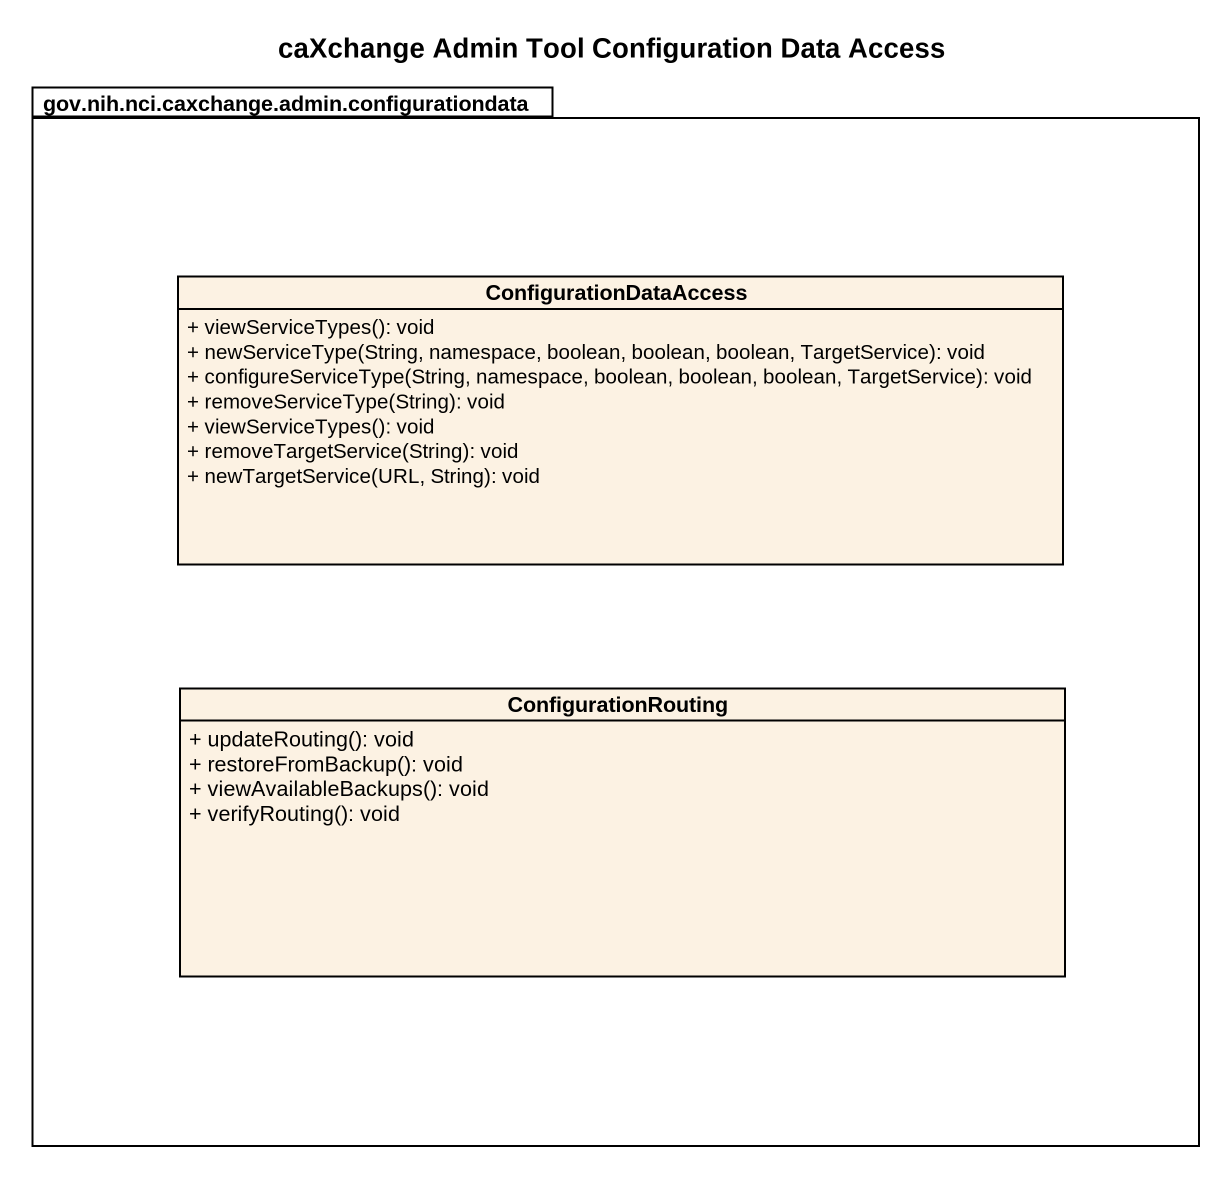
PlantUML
@startuml
title caXchange Admin Tool Configuration Data Access
hide circle
hide empty members
skinparam classAttributeIconSize 0
package "gov.nih.nci.caxchange.admin.configurationdata" as gov_nih_nci_caxchange_admin {
  class ConfigurationDataAccess {
    + viewServiceTypes(): void
    + newServiceType(String, namespace, boolean, boolean, boolean, TargetService): void
    + configureServiceType(String, namespace, boolean, boolean, boolean, TargetService): void
    + removeServiceType(String): void
    + viewServiceTypes(): void
    + removeTargetService(String): void
    + newTargetService(URL, String): void
  }
  class ConfigurationRouting {
    + updateRouting(): void
    + restoreFromBackup(): void
    + viewAvailableBackups(): void
    + verifyRouting(): void
  }
}
@enduml
